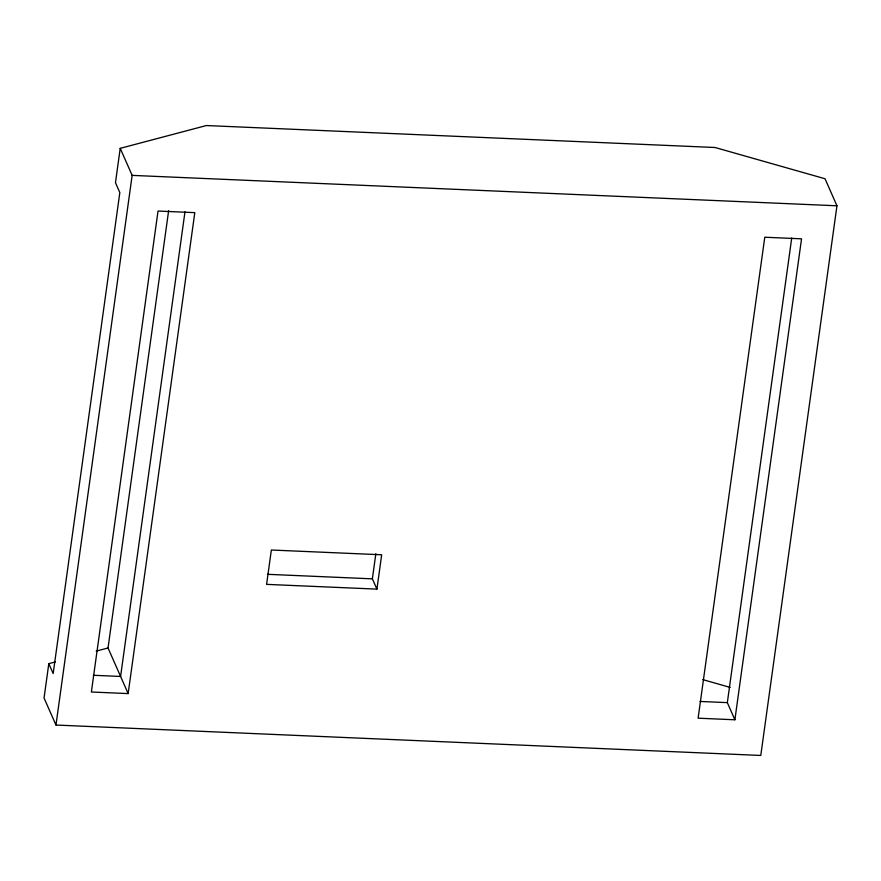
<?xml version="1.0" encoding="UTF-8"?>
<svg xmlns="http://www.w3.org/2000/svg" width="881" height="881" viewBox="0 0 881 881"><rect width="100%" height="100%" fill="white"/><g stroke="black" fill="none" stroke-linecap="round" stroke-linejoin="round"><path stroke-width="1.32" d="M48.807 663.657L44.05 698.005L55.966 725.041L760.777 755.458L836.95 205.791L825.034 178.755L715.053 147.501L206.363 125.543L120.223 148.338L115.466 182.697L119.827 192.587L53.168 673.547L48.807 663.657L55.393 661.917M55.966 725.041L132.15 175.374L120.223 148.338M128.152 693.589L194.8 212.64L158.029 211.044L91.371 692.003L128.152 693.589L108.033 647.987L168.645 210.625M184.977 211.836L120.587 676.454L93.353 675.275M376.914 589.125L381.671 554.777L271.348 550.019L266.591 584.367L376.914 589.125L372.366 578.839L375.846 553.731M734.886 719.777L801.545 238.817L764.774 237.231L698.115 718.191L734.886 719.777L727.332 702.631L791.722 238.024M96.183 651.114L108.033 647.987M132.15 175.374L836.95 205.791M267.494 574.313L372.366 578.839M700.087 701.452L727.332 702.631M702.774 679.614L730.151 687.4"/></g></svg>
